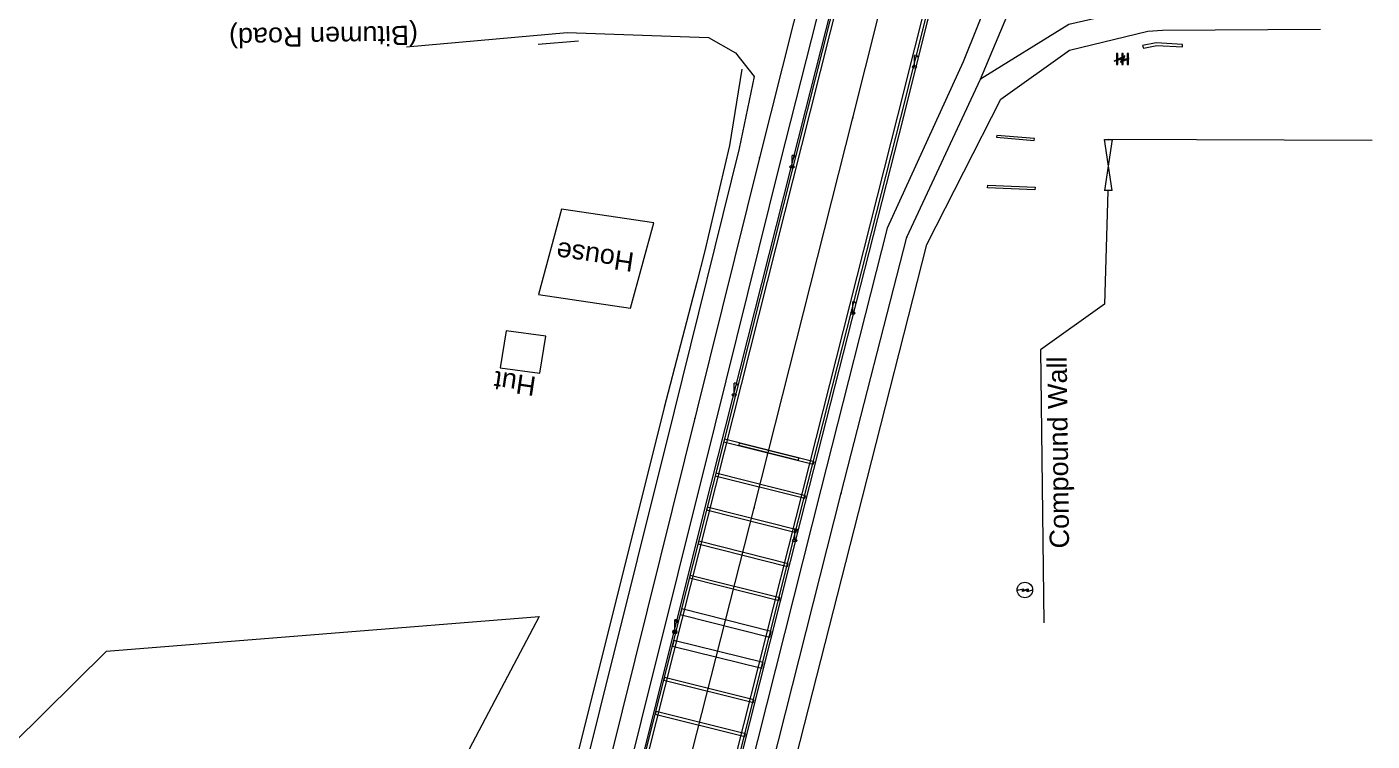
# Model space of a CAD drawing. Header units: metres. Extents: x 628572 to 650094, y 3375792 to 3391117.
# Drawn here: x 633469.6 to 633643.7, y 3388199.5 to 3388292 of the extents above; entities that cross this region are included whole.
import ezdxf

# ---------------------------------------------------------------- set-up
doc = ezdxf.new("R2010")
doc.units = ezdxf.units.M
doc.header["$MEASUREMENT"] = 0
for name, color, linetype, lineweight in [('Bridge Parapet', 7, 'Continuous', 0), ('Compound Wall', 251, 'Continuous', 0), ('Culvert Parapet', 7, 'Continuous', 0), ('Electric Pole', 251, 'Continuous', 0), ('Gate', 251, 'Continuous', 0), ('Grill', 251, 'Continuous', 0), ('Hut', 251, 'Continuous', 0), ('Lamp_Post', 7, 'Continuous', 0), ('Piers_Abutment', 7, 'Continuous', 0), ('Residential Building Pucca', 251, 'Continuous', 0), ('Subroad Centre', 34, 'Continuous', 0), ('Subroad Edge', 34, 'Continuous', 0), ('Text', 251, 'Continuous', 0), ('Transformer', 251, 'Continuous', 0), ('Water Logged Area', 5, 'Continuous', 0)]:
    doc.layers.add(name, color=color, linetype=linetype, lineweight=lineweight)
doc.styles.get("Standard").update_dxf_attribs({"font": 'arial.ttf'})
doc.styles.add('Text', font='arial.ttf', dxfattribs={"height": 2})

# ---------------------------------------------------------------- blocks, each defined once
blk = doc.blocks.new('GT')
at = {"layer": 'Gate'}
for p, q in [((-0.5, -0.5), (-0.5, 0.5)), ((-0.5, 0.5), (0.5, -0.5)), ((0.5, 0.5), (0.5, -0.5))]:
    blk.add_line(p, q, dxfattribs=at)
at = {"layer": 'Gate', "flags": 128}
blk.add_lwpolyline([(0.5, 0.5), (-0.5, -0.5)], dxfattribs=at)
blk = doc.blocks.new('EP')
blk.add_hatch(color=8).paths.add_polyline_path([(0.31, -0.24), (0.31, 0), (-0.31, -0.19), (-0.31, 0.07), (-0.93, -0.01), (-0.21, 0.16), (-0.21, -0.05), (0.43, 0.15), (0.41, -0.1), (0.94, -0.01)])
at = {"color": 8}
for p, q in [((-0.93, -0.01), (-0.21, 0.16)), ((-0.31, 0.07), (-0.93, -0.01)), ((-0.31, -0.19), (-0.31, 0.07)), ((0.31, 0), (-0.31, -0.19)), ((-0.21, 0.16), (-0.21, -0.05)), ((-0.21, -0.05), (0.43, 0.15)), ((0.31, -0.24), (0.31, 0)), ((0.43, 0.15), (0.41, -0.1)), ((0.94, -0.01), (0.31, -0.24)), ((0.41, -0.1), (0.94, -0.01))]:
    blk.add_line(p, q, dxfattribs=at)
blk.add_circle((0, 0), 1, dxfattribs=at)
blk = doc.blocks.new('LP')
at = {"flags": 128}
for points in [[(0, 0), (0, 1.5)], [(0.25, 1.35), (0.44, 1.35)]]:
    blk.add_lwpolyline(points, dxfattribs=at)
for centre, radius, start, end in [((0.07, 0.99), 0.519, 57.6425, 97.3165), ((0.34, 1.33), 0.094, 11.7012, 168.0476)]:
    blk.add_arc(centre, radius, start, end)
at = {"extrusion": (0, 0, -1)}
blk.add_ellipse((0, 0.01), major_axis=(0.308, 0), ratio=0.400495, dxfattribs=at)
blk.add_ellipse((0.35, 1.36), major_axis=(0.0017, 0.0438), ratio=0.461056, start_param=1.74022, end_param=4.575836)
blk = doc.blocks.new('TRF')
blk.add_hatch(color=256).paths.add_polyline_path([(-0.18, -0.39), (0.02, 0.04), (-0.98, -0.29), (0.38, 0.42), (0.22, -0.04), (0.98, 0.09)])
for p, q in [((-0.69, 0.72), (-0.69, -0.72)), ((-0.52, 0.72), (-0.69, 0.72)), ((-0.52, -0.72), (-0.52, 0.72)), ((0, 0.72), (0, -0.72)), ((0.17, 0.72), (0, 0.72)), ((0.17, -0.72), (0.17, 0.72)), ((0.7, 0.72), (0.7, -0.72)), ((0.87, 0.72), (0.7, 0.72)), ((0.87, -0.72), (0.87, 0.72)), ((-0.69, -0.72), (-0.52, -0.72)), ((0, -0.72), (0.17, -0.72)), ((0.7, -0.72), (0.87, -0.72))]:
    blk.add_line(p, q)
at = {"flags": 128}
blk.add_lwpolyline([(0.22, -0.04), (0.38, 0.42), (-0.98, -0.29), (0.02, 0.04), (-0.18, -0.39), (0.98, 0.09), (0.22, -0.04)], close=True, dxfattribs=at)

msp = doc.modelspace()

# ---------------------------------------------------------------- linework, layer by layer
at = {"layer": 'Bridge Parapet', "flags": 128}
for points in [[(633582.1079, 3388327.4918), (633570.3504, 3388281.2824), (633558.0854, 3388232.6592), (633546.1026, 3388184.8959), (633533.7307, 3388136.0457), (633522.329, 3388089.3873), (633519.7365, 3388078.6746), (633519.0071, 3388075.9338), (633510.5455, 3388043.721), (633479.7156, 3387918.3144), (633474.7825, 3387889.2321), (633471.5762, 3387859.1145), (633470.2672, 3387837.8417), (633469.9649, 3387815.0777), (633470.0271, 3387781.2957), (633470.0424, 3387748.6727)], [(633470.0424, 3387748.6727), (633470.2984, 3387748.6437), (633470.3051, 3387781.3347), (633470.2459, 3387815.1267), (633470.5221, 3387837.7887), (633471.8002, 3387859.1115), (633475.0455, 3387889.25), (633479.9686, 3387918.2473), (633494.008, 3387977.0023), (633510.7045, 3388043.7049), (633519.1391, 3388075.7197), (633534.0707, 3388136.0056), (633546.3426, 3388184.9469), (633558.3974, 3388232.6781), (633570.6413, 3388281.1624), (633582.3289, 3388327.4457)], [(633521.3285, 3388036.7084), (633529.8433, 3388070.3382), (633533.9877, 3388087.1526), (633545.6663, 3388133.596), (633558.0573, 3388182.7642), (633569.4548, 3388228.1836), (633582.6762, 3388280.2627), (633593.7715, 3388324.3931), (633593.9985, 3388324.3221), (633582.9812, 3388280.2236), (633569.7328, 3388228.0925), (633545.9003, 3388133.6159), (633534.2627, 3388087.0596), (633530.0923, 3388070.2642), (633521.5215, 3388036.6074)]]:
    msp.add_lwpolyline(points, dxfattribs=at)
at = {"layer": 'Compound Wall', "flags": 128}
for points in [[(633535.7786, 3388289.7294), (633540.9726, 3388290.1886)], [(633643.6708, 3388277.292), (633609.5578, 3388277.4088)], [(633609.4639, 3388270.7339), (633609.0588, 3388256.1079), (633600.7589, 3388250.1801), (633601.1979, 3388214.839)]]:
    msp.add_lwpolyline(points, dxfattribs=at)
at = {"layer": 'Culvert Parapet', "flags": 128}
msp.add_lwpolyline([(633619.1295, 3388289.4025), (633619.1576, 3388289.6965), (633615.7116, 3388289.907), (633613.9725, 3388289.5682), (633614.0795, 3388289.2382), (633615.7975, 3388289.564), (633619.1295, 3388289.4025)], dxfattribs=at)
for points in [[(633595.0668, 3388277.6809), (633599.9328, 3388277.2812), (633599.9998, 3388277.5142), (633595.1339, 3388277.9139), (633595.0668, 3388277.6809)], [(633593.9069, 3388271.1501), (633593.94, 3388271.4861), (633600.0599, 3388271.2192), (633600.0269, 3388270.8831), (633593.9069, 3388271.1501)]]:
    msp.add_lwpolyline(points, close=True, dxfattribs=at)
at = {"layer": 'Grill', "flags": 128}
msp.add_lwpolyline([(633562.1331, 3388286.4926), (633560.5067, 3388276.6158), (633557.2847, 3388262.8043), (633556.2902, 3388258.9474), (633552.0949, 3388242.716), (633537.6306, 3388184.8751), (633524.0561, 3388132.143), (633518.7511, 3388111.4078), (633518.1442, 3388104.8979), (633523.6452, 3388098.0501)], dxfattribs=at)
at = {"layer": 'Hut', "flags": 128}
msp.add_lwpolyline([(633530.8406, 3388247.8421), (633535.9875, 3388247.1473), (633536.7822, 3388251.9292), (633531.6126, 3388252.627), (633530.8406, 3388247.8421)], close=True, dxfattribs=at)
at = {"layer": 'Piers_Abutment', "flags": 128}
for points in [[(633559.7952, 3388238.2739), (633571.3738, 3388235.3653), (633571.4679, 3388235.7023), (633559.8892, 3388238.6109), (633559.7952, 3388238.2739)], [(633561.7822, 3388238.1117), (633561.7202, 3388237.8417), (633569.4489, 3388235.9046), (633569.5109, 3388236.1746), (633561.7822, 3388238.1117)], [(633558.6636, 3388233.8911), (633570.2602, 3388230.9634), (633570.3502, 3388231.3044), (633558.7536, 3388234.2321), (633558.6636, 3388233.8911)], [(633557.559, 3388229.4753), (633569.1496, 3388226.5546), (633569.2336, 3388226.8926), (633557.643, 3388229.8133), (633557.559, 3388229.4753)], [(633556.4593, 3388225.0914), (633568.0529, 3388222.1438), (633568.138, 3388222.4788), (633556.5444, 3388225.4264), (633556.4593, 3388225.0914)], [(633555.3717, 3388220.6636), (633566.9483, 3388217.7499), (633567.0293, 3388218.0779), (633555.4527, 3388220.9916), (633555.3717, 3388220.6636)], [(633554.153, 3388215.9077), (633565.7446, 3388212.9731), (633565.9377, 3388213.7191), (633554.346, 3388216.6538), (633554.153, 3388215.9077)], [(633553.1345, 3388211.8369), (633564.6911, 3388208.9692), (633564.8842, 3388209.7072), (633553.3274, 3388212.5749), (633553.1345, 3388211.8369)], [(633552.0398, 3388207.425), (633563.6134, 3388204.5414), (633563.6925, 3388204.8774), (633552.1188, 3388207.7611), (633552.0398, 3388207.425)], [(633551.0213, 3388203.3682), (633550.9282, 3388203.0432), (633562.5038, 3388200.1586), (633562.5969, 3388200.4837), (633551.0213, 3388203.3682)]]:
    msp.add_lwpolyline(points, close=True, dxfattribs=at)
at = {"layer": 'Residential Building Pucca', "flags": 128}
msp.add_lwpolyline([(633535.8029, 3388257.3564), (633547.7067, 3388255.5877), (633550.7203, 3388266.6062), (633538.7982, 3388268.3777), (633535.8029, 3388257.3564)], close=True, dxfattribs=at)
at = {"layer": 'Subroad Centre', "flags": 128}
for points in [[(633583.0723, 3388351.3106), (633578.119, 3388328.1283), (633571.7516, 3388304.1812), (633564.3925, 3388275.0273), (633541.7985, 3388183.9915), (633523.3237, 3388108.2191), (633527.4499, 3388102.4655), (633536.0725, 3388099.5313), (633543.4115, 3388106.9533), (633550.1804, 3388134.4833), (633563.2297, 3388185.2595), (633574.9723, 3388231.6308), (633583.454, 3388264.7546), (633593.0159, 3388285.2132), (633604.6459, 3388312.9255), (633602.8012, 3388322.5298), (633606.3885, 3388345.4753)], [(633476.1565, 3387749.1689), (633476.083, 3387780.5949), (633475.9878, 3387814.5129), (633476.3502, 3387837.9568), (633477.4061, 3387858.5637), (633480.6304, 3387888.9022), (633485.8945, 3387917.3765), (633499.9989, 3387976.7085), (633515.6287, 3388038.3672), (633528.0838, 3388088.0955), (633539.8296, 3388135.5188), (633551.9994, 3388183.6341), (633563.711, 3388229.7144), (633576.4832, 3388280.1886), (633588.0418, 3388326.2069), (633593.685, 3388348.5931)], [(633637.2682, 3388294.3979), (633616.8673, 3388294.7968), (633614.4683, 3388294.5641), (633604.4479, 3388292.2646), (633593.0159, 3388285.2132)]]:
    msp.add_lwpolyline(points, dxfattribs=at)
at = {"layer": 'Subroad Centre'}
for p in [(633593.0159, 3388285.213), (633576.4832, 3388280.189), (633564.3925, 3388275.027), (633583.454, 3388264.755), (633556.0437, 3388241.305), (633574.9723, 3388231.631), (633563.711, 3388229.714)]:
    msp.add_point(p, dxfattribs=at)
at = {"layer": 'Subroad Edge', "flags": 128}
for points in [[(633470.7695, 3387749.0436), (633470.7051, 3387781.3946), (633470.6459, 3387815.0926), (633470.9731, 3387837.7656), (633472.1232, 3387859.0534), (633475.4205, 3387889.188), (633480.3036, 3387918.2073), (633494.42, 3387976.9703), (633510.1499, 3388039.619), (633512.6973, 3388042.4037), (633520.9849, 3388074.6135), (633520.0274, 3388078.4096), (633522.71, 3388089.2752), (633534.4127, 3388136.0066), (633546.7466, 3388184.8798), (633558.7414, 3388232.5321), (633570.9893, 3388281.0593), (633582.6629, 3388327.2987), (633587.2932, 3388350.503)], [(633529.2242, 3388104.9933), (633526.7118, 3388108.9747), (633526.4401, 3388110.7667), (633531.9244, 3388134.1409), (633544.3724, 3388183.0231), (633558.6895, 3388240.4351), (633567.1414, 3388274.5219), (633574.5045, 3388303.5758), (633580.889, 3388327.6309), (633586.7803, 3388350.6961)], [(633481.8145, 3387748.7111), (633481.7738, 3387779.0201), (633481.7468, 3387814.6381), (633482.0912, 3387837.889), (633483.2251, 3387858.2489), (633486.4493, 3387888.0584), (633491.2293, 3387916.1287), (633505.3767, 3387975.0817), (633520.2712, 3388034.2746), (633519.3737, 3388038.0057), (633527.5173, 3388070.3545), (633530.0247, 3388073.0422), (633533.6167, 3388087.2027), (633545.2553, 3388133.62), (633557.6023, 3388182.7563), (633569.1058, 3388228.3266), (633582.2972, 3388280.4427), (633593.4095, 3388324.6212), (633600.1237, 3388346.5592)], [(633601.9736, 3388346.3869), (633598.2941, 3388321.3935), (633600.3837, 3388311.4582), (633590.7412, 3388287.4675), (633580.9442, 3388265.9389), (633572.3533, 3388232.1022), (633560.6227, 3388185.6168), (633547.8334, 3388134.3856), (633540.4656, 3388107.3037), (633535.608, 3388103.1324)], [(633518.7525, 3388289.4078), (633539.5448, 3388291.2418), (633557.8037, 3388290.6202), (633561.3104, 3388288.6217), (633563.711, 3388285.5624), (633561.7976, 3388276.2267), (633553.3688, 3388242.2629), (633538.9506, 3388184.4859), (633525.7032, 3388132.5408), (633520.3082, 3388111.8066), (633519.9285, 3388106.7356)], [(633536.79, 3388096.4502), (633546.5285, 3388106.8928), (633553.7756, 3388135.3488), (633565.9336, 3388184.7591), (633577.7462, 3388231.1244), (633586.0749, 3388263.8182), (633595.6435, 3388282.6078), (633604.5355, 3388288.9606), (633614.6358, 3388291.4091), (633616.5488, 3388291.5649), (633637.0098, 3388291.6809)]]:
    msp.add_lwpolyline(points, dxfattribs=at)
at = {"layer": 'Water Logged Area', "flags": 128}
msp.add_lwpolyline([(633422.7999, 3388165.7565), (633455.6369, 3388187.1888), (633479.9074, 3388211.1623), (633535.899, 3388215.6613), (633488.6292, 3388126.0881), (633422.7999, 3388165.7565)], dxfattribs=at)

# ---------------------------------------------------------------- block references
at = {"layer": 'Electric Pole'}
msp.add_blockref('EP', (633598.7485, 3388219.1044), dxfattribs=at)
at = {"layer": 'Gate', "xscale": 6.627181150245641, "zscale": 2.574331204457896, "rotation": 269.9918337747087}
msp.add_blockref('GT', (633609.5328, 3388274.0954), dxfattribs=at)
at = {"layer": 'Lamp_Post'}
for p in [(633584.4541, 3388286.7894), (633568.6183, 3388273.8377), (633576.4926, 3388254.8966), (633561.1331, 3388244.3598), (633568.9644, 3388225.4896), (633553.4397, 3388213.7368), (633553.4597, 3388213.5778)]:
    msp.add_blockref('LP', p, dxfattribs=at)
at = {"layer": 'Transformer'}
msp.add_blockref('TRF', (633611.2793, 3388287.8126), dxfattribs=at)

# ---------------------------------------------------------------- texts
at = {"layer": 'Subroad Edge', "style": 'Text'}
msp.add_text('(Bitumen Road)', height=2.5, rotation=180.76215, dxfattribs=at).set_placement((633520.2095, 3388292.1392))
at = {"layer": 'Text'}
for s, p in [('House', (633548.311, 3388262.7186)), ('Hut', (633535.6242, 3388246.6563))]:
    msp.add_text(s, height=2.5, rotation=171.548643, dxfattribs=at).set_placement(p)
at = {"layer": 'Text', "style": 'Text'}
msp.add_text('Compound Wall', height=2.5, rotation=90.711621, dxfattribs=at).set_placement((633604.4651, 3388224.4897))

doc.saveas('drawing.dxf')
